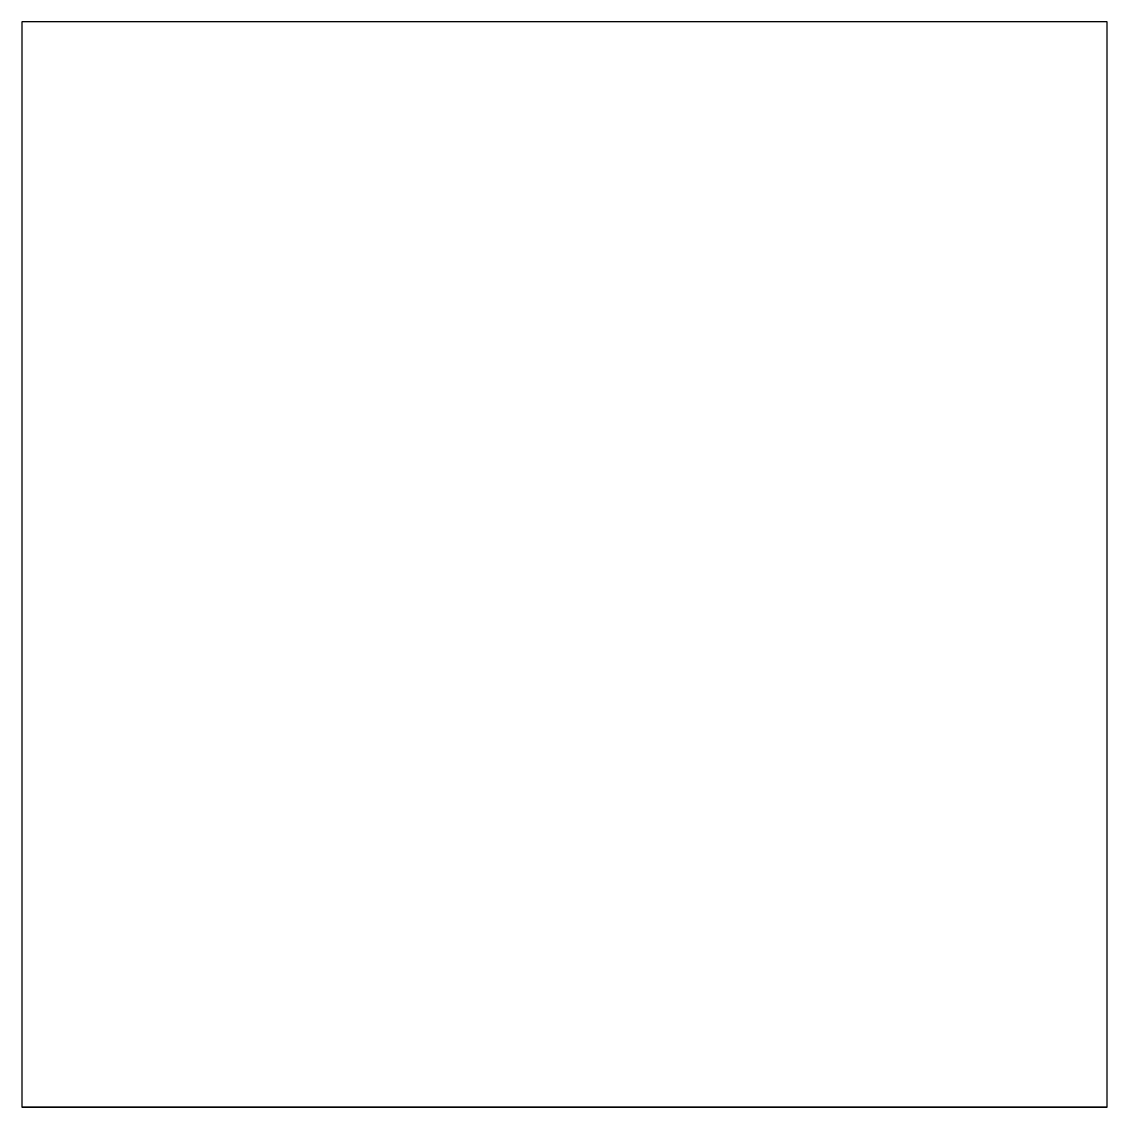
# Model space of a CAD drawing. Header units: millimetres. Extents: x 0 to 50, y 0 to 50.
import ezdxf

# ---------------------------------------------------------------- set-up
doc = ezdxf.new("R2010")
doc.units = ezdxf.units.MM

msp = doc.modelspace()

# ---------------------------------------------------------------- linework, layer by layer
for p, q in [((50, 50), (0, 50)), ((0, 50), (0, 0)), ((50, 50), (0, 50)), ((0, 50), (0, 0)), ((50, 0), (50, 50)), ((50, 0), (50, 50)), ((0, 0), (50, 0)), ((0, 0), (50, 0)), ((50, 0), (0, 0))]:
    msp.add_line(p, q)

doc.saveas('drawing.dxf')
